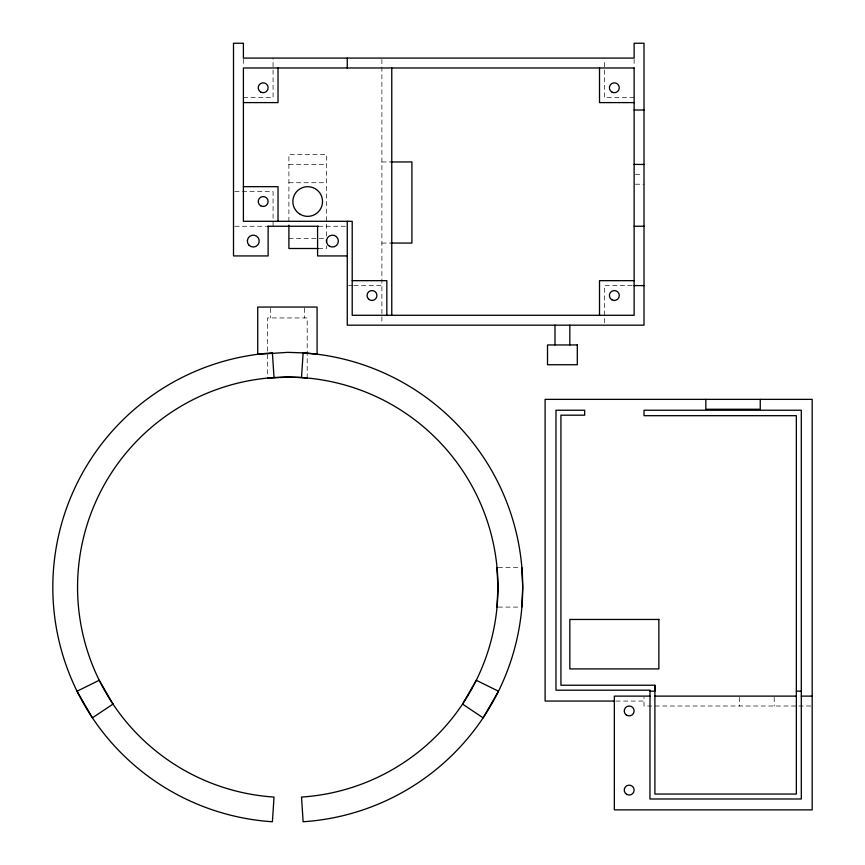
<?xml version="1.0" encoding="UTF-8"?>
<svg xmlns="http://www.w3.org/2000/svg" width="865" height="865" viewBox="0 0 865 865"><rect width="100%" height="100%" fill="white"/><g stroke="black" fill="none" stroke-linecap="round" stroke-linejoin="round"><path stroke-width="0.65" stroke-dasharray="4.33 3.24" d="M243.4 97.659L273.07 97.659L273.07 58.085M634.132 97.659L604.451 97.659L604.451 59.404M381.887 161.95L390.537 161.95M288.899 164.426L326.483 164.426M635.364 174.319L642.782 174.319M288.899 182.731L326.483 182.731M635.364 184.213L644.014 184.213M234.826 191.63L273.07 191.63L273.07 226.252M234.826 226.252L266.474 226.252M318.428 226.252L347.265 226.252M288.899 238.621L325.143 238.621M381.887 243.065L390.537 243.065M318.428 248.504L326.483 248.504L326.483 245.887M348.595 285.601L352.585 285.601M353.915 285.601L381.887 285.601M632.153 285.601L604.451 285.601L604.451 323.856M498.229 567.527L520.471 567.527M498.229 607.089L520.471 607.089M615.945 701.061L644.014 701.061M810.84 706.013L644.014 706.013L644.014 697.352M774.197 697.352L774.197 706.013M739.37 697.352L739.37 706.013M634.132 59.177L634.132 65.999M381.887 59.436L381.887 323.856M326.483 236.004L326.483 154.532L288.899 154.532L288.899 225.549M307.194 378.113L307.194 317.931L267.62 317.931L267.62 378.178M304.361 308.254L304.361 317.931M270.442 308.254L270.442 317.931M243.4 59.177L243.4 65.999"/><path stroke-width="1.3" d="M267.62 378.178L287.764 377.108L301.517 377.551L303.128 352.866L317.077 354.239L317.077 307.053L257.727 307.053L257.727 354.304L287.764 352.358L303.128 352.866A234.945 234.945 0 0 1 522.709 587.303L521.779 607.089M496.921 607.089L497.97 587.303L496.921 567.527M243.4 102.6L278.022 102.6L278.022 67.978M634.132 102.6L599.51 102.6L599.51 67.978M634.132 110.017L644.014 110.017M391.023 161.95L411.913 161.95L411.913 243.065L391.023 243.065M634.132 164.426L644.014 164.426M243.4 186.678L278.022 186.678L278.022 221.299M267.793 226.252L318.428 226.252M634.132 226.252L644.014 226.252M318.428 248.504L288.899 248.504L288.899 225.549M347.265 255.932L317.585 255.932L317.585 226.252M352.206 280.66L386.828 280.66L386.828 315.282M634.132 280.66L599.51 280.66L599.51 315.282M634.132 285.601L644.014 285.601M654.902 685.231L560.931 685.231L560.931 415.189L584.664 415.189L584.664 410.237L555.979 410.237L555.979 690.184L650.004 690.184L649.95 798.99L801.304 798.99L801.304 410.237L644.014 410.237L644.014 415.687L796.351 415.687L796.351 794.048L654.902 794.048L654.902 685.231L654.946 691.167L649.95 691.167M796.351 691.167L801.304 691.167M650.004 696.12L614.345 696.12L614.345 809.878L812.181 809.878L812.181 399.36L545.101 399.36L545.101 701.061L614.615 701.061M654.902 696.12L796.351 696.12M801.304 696.12L812.181 696.12M301.517 377.551L307.194 378.113M521.779 567.527L522.709 587.303A234.945 234.945 0 0 1 303.128 821.75L301.517 797.065A210.206 210.206 0 0 0 467.468 478.259A210.206 210.206 0 0 0 108.06 478.259A210.206 210.206 0 0 0 274.021 797.065L272.399 821.75A234.945 234.945 0 0 1 52.819 587.303A234.945 234.945 0 0 1 272.399 352.866L274.021 377.551M760.249 399.36L760.249 409.253L705.84 409.253L705.84 399.36M569.83 325.175L569.819 344.951M554.995 325.175L554.995 344.951M391.769 67.978L391.769 315.282M347.265 58.085L347.265 67.978M347.265 221.299L347.265 325.175L644.014 325.175L644.014 43.25L634.132 43.25L634.132 58.085L243.4 58.085L243.4 43.25L233.507 43.25L233.507 255.932L268.128 255.932L268.128 226.252M326.483 239.854L326.483 242.33M476.291 680.279L462.548 704.088L483.113 717.831L498.478 691.221L476.291 680.279M112.991 704.088L92.414 717.831L77.05 691.221L99.237 680.279L112.991 704.088M634.132 67.978L243.4 67.978L243.4 221.299L352.206 221.299L352.206 315.282L634.132 315.282L634.132 67.978M577.312 344.951L547.513 344.951L547.513 364.738L577.312 364.738L577.301 344.951M658.86 619.459L569.83 619.459L569.83 668.915L658.86 668.915L658.86 619.459M260.711 92.047A4.941 4.941 0 0 0 268.128 87.765A4.941 4.941 0 0 0 260.711 83.483A4.941 4.941 0 0 0 260.711 92.047M300.274 214.369A14.835 14.835 0 0 0 322.526 201.523A14.835 14.835 0 0 0 300.274 188.667A14.835 14.835 0 0 0 300.274 214.369M249.088 245.282A5.936 5.936 0 0 0 259.024 242.622A5.936 5.936 0 0 0 251.747 235.356A5.936 5.936 0 0 0 249.088 245.282M329.457 246.233A5.936 5.936 0 0 0 338.356 241.086A5.936 5.936 0 0 0 329.457 235.95A5.936 5.936 0 0 0 329.457 246.233M611.869 92.047A4.941 4.941 0 0 0 619.286 87.765A4.941 4.941 0 0 0 611.869 83.483A4.941 4.941 0 0 0 611.869 92.047M260.711 205.805A4.941 4.941 0 0 0 268.128 201.523A4.941 4.941 0 0 0 260.711 197.242A4.941 4.941 0 0 0 260.711 205.805M368.49 298.987A4.941 4.941 0 0 0 376.772 296.771A4.941 4.941 0 0 0 370.707 290.716A4.941 4.941 0 0 0 368.49 298.987M611.869 299.777A4.941 4.941 0 0 0 619.286 295.495A4.941 4.941 0 0 0 611.869 291.213A4.941 4.941 0 0 0 611.869 299.777M626.703 794.373A4.941 4.941 0 0 0 634.132 790.091A4.941 4.941 0 0 0 626.703 785.809A4.941 4.941 0 0 0 626.703 794.373M626.336 714.998A4.941 4.941 0 0 0 634.11 711.398A4.941 4.941 0 0 0 627.093 706.467A4.941 4.941 0 0 0 626.336 714.998"/></g></svg>
